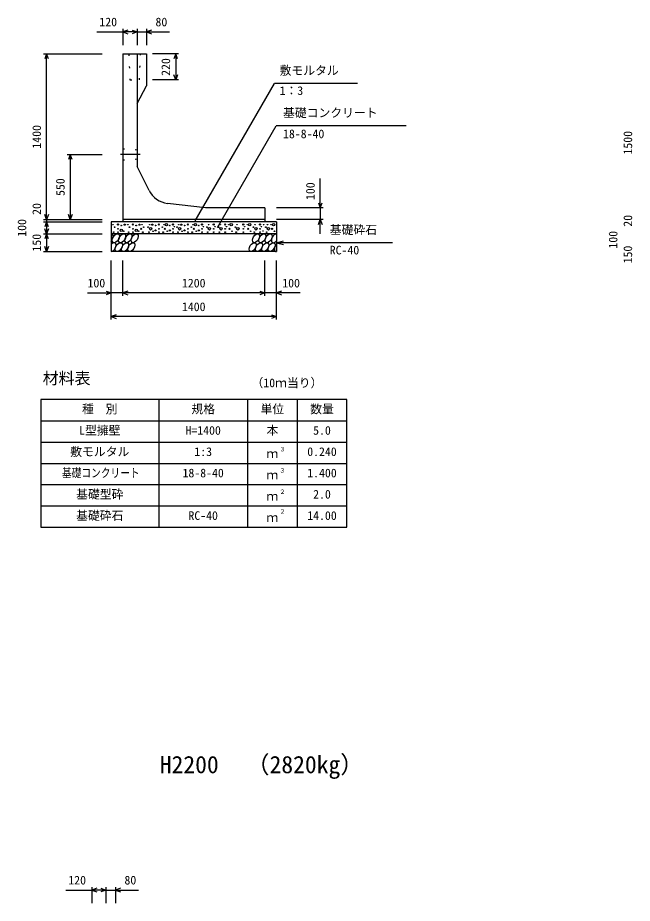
# Model space of a CAD drawing. Units: millimetres, scale not verified. Extents: x -50400 to 50400, y -17820 to 17820.
# Drawn here: x 36385 to 41584, y 994 to 8478 of the extents above; entities that cross this region are included whole.
import ezdxf
from ezdxf.enums import TextEntityAlignment as Align

# ---------------------------------------------------------------- set-up
doc = ezdxf.new("R2010")
doc.units = ezdxf.units.MM
doc.header["$LTSCALE"] = 60
doc.linetypes.add('CHAIN1', pattern=[8, 5, -1, 1, -1])
doc.linetypes.add('DOTTED', pattern=[1.75, 0.25, -1.5])
for name, color, linetype, lineweight in [('0-0_CENTER', 7, 'CHAIN1', 25), ('0-1_DIM', 7, 'Continuous', 25), ('0-3_HATCH', 6, 'Continuous', 25), ('0-4_HYO', 3, 'Continuous', 25), ('0-5_HYO2', 4, 'Continuous', 25), ('0-6_OUTLINE', 1, 'Continuous', 25), ('0-7_OUTLINE2', 4, 'DOTTED', 25), ('0-8_TXT', 7, 'Continuous', 25)]:
    doc.layers.add(name, color=color, linetype=linetype, lineweight=lineweight)
doc.styles.add('ＭＳ ゴシック', font='')
doc.styles.get('ＭＳ ゴシック').set_extended_font_data('MS Gothic')

msp = doc.modelspace()

# ---------------------------------------------------------------- linework, layer by layer
at = {"layer": '0-0_CENTER'}
msp.add_line((37421.78, 7322.07), (37255.75, 7322.07), dxfattribs=at)
at = {"layer": '0-1_DIM'}
for p, q in [((37274.5, 8383.96), (37274.5, 8247.07)), ((37394.5, 8383.96), (37394.5, 8247.07)), ((37474.5, 8383.96), (37474.5, 8247.07)), ((37054.64, 8358.96), (37274.5, 8358.96)), ((37394.5, 8358.96), (37274.5, 8358.96)), ((37394.5, 8358.96), (37474.5, 8358.96)), ((37474.5, 8358.96), (37670.46, 8358.96)), ((36604.5, 8172.07), (37099.5, 8172.07)), ((36629.5, 6772.07), (36629.5, 8172.07)), ((37746.41, 8172.07), (37524.5, 8172.07)), ((37721.41, 8172.07), (37721.41, 7952.07)), ((37746.41, 7952.07), (37524.5, 7952.07)), ((37886.65, 6760.74), (38557.92, 7923.42)), ((39260.33, 7923.42), (38557.92, 7923.42)), ((38076.13, 6706.35), (38572.4, 7565.91)), ((39671.94, 7565.91), (38572.4, 7565.91)), ((36804.5, 7322.07), (37099.5, 7322.07)), ((36829.5, 7322.07), (36829.5, 6772.07)), ((38944.5, 6872.07), (38944.5, 7119.76)), ((38969.5, 6872.07), (38574.5, 6872.07)), ((38944.5, 6872.07), (38944.5, 6772.07)), ((36604.5, 6772.07), (37099.5, 6772.07)), ((36604.5, 6772.07), (37099.5, 6772.07)), ((36604.5, 6752.07), (37099.5, 6752.07)), ((36629.5, 6772.07), (36629.5, 6752.07)), ((36629.5, 6752.07), (36629.5, 6652.07)), ((36829.5, 6772.07), (37099.5, 6772.07)), ((38969.5, 6772.07), (38574.5, 6772.07)), ((38944.5, 6652.07), (38944.5, 6772.07)), ((36604.5, 6652.07), (37099.5, 6652.07)), ((36629.5, 6652.07), (36629.5, 6502.07)), ((38574.5, 6577.07), (38632.46, 6592.6)), ((39554.82, 6577.07), (38574.5, 6577.07)), ((38574.5, 6577.07), (38632.46, 6561.54)), ((36604.5, 6502.07), (37099.5, 6502.07)), ((37174.5, 5927.07), (37174.5, 6427.07)), ((37274.5, 6127.07), (37274.5, 6427.07)), ((38474.5, 6127.07), (38474.5, 6427.07)), ((38474.5, 6127.07), (38474.5, 6427.07)), ((38574.5, 5927.07), (38574.5, 6427.07)), ((36974.96, 6152.07), (37174.5, 6152.07)), ((37274.5, 6152.07), (37174.5, 6152.07)), ((38474.5, 6152.07), (37274.5, 6152.07)), ((38574.5, 6152.07), (38474.5, 6152.07)), ((38774.04, 6152.07), (38574.5, 6152.07)), ((38574.5, 5952.07), (37174.5, 5952.07)), ((37012, 1130.95), (37012, 994.06)), ((37132, 1130.95), (37132, 994.06)), ((37212, 1130.95), (37212, 994.06)), ((36792.14, 1105.95), (37012, 1105.95)), ((37132, 1105.95), (37012, 1105.95)), ((37132, 1105.95), (37212, 1105.95)), ((37212, 1105.95), (37407.96, 1105.95))]:
    msp.add_line(p, q, dxfattribs=at)
for points in [[(37316.79, 8374.35), (37274.5, 8358.96), (37316.79, 8343.57)], [(37352.21, 8374.35), (37394.5, 8358.96), (37352.21, 8343.57)], [(37516.79, 8374.35), (37474.5, 8358.96), (37516.79, 8343.57)], [(36644.89, 8129.78), (36629.5, 8172.07), (36614.11, 8129.78)], [(37736.8, 8129.78), (37721.41, 8172.07), (37706.02, 8129.78)], [(37736.8, 7994.35), (37721.41, 7952.07), (37706.02, 7994.35)], [(36844.89, 7279.78), (36829.5, 7322.07), (36814.11, 7279.78)], [(38929.11, 6914.35), (38944.5, 6872.07), (38959.89, 6914.35)], [(36644.89, 6814.35), (36629.5, 6772.07), (36614.11, 6814.35)], [(36844.89, 6814.35), (36829.5, 6772.07), (36814.11, 6814.35)], [(36644.89, 6709.78), (36629.5, 6752.07), (36614.11, 6709.78)], [(38929.11, 6729.78), (38944.5, 6772.07), (38959.89, 6729.78)], [(36644.89, 6694.35), (36629.5, 6652.07), (36614.11, 6694.35)], [(36644.89, 6609.78), (36629.5, 6652.07), (36614.11, 6609.78)], [(36644.89, 6544.35), (36629.5, 6502.07), (36614.11, 6544.35)], [(37132.21, 6167.46), (37174.5, 6152.07), (37132.21, 6136.68)], [(37316.79, 6167.46), (37274.5, 6152.07), (37316.79, 6136.68)], [(38432.21, 6167.46), (38474.5, 6152.07), (38432.21, 6136.68)], [(38616.79, 6167.46), (38574.5, 6152.07), (38616.79, 6136.68)], [(37216.79, 5967.46), (37174.5, 5952.07), (37216.79, 5936.68)], [(38532.21, 5967.46), (38574.5, 5952.07), (38532.21, 5936.68)], [(37054.29, 1121.35), (37012, 1105.95), (37054.29, 1090.56)], [(37089.71, 1121.35), (37132, 1105.95), (37089.71, 1090.56)], [(37254.29, 1121.35), (37212, 1105.95), (37254.29, 1090.56)]]:
    msp.add_lwpolyline(points, dxfattribs=at)
at = {"layer": '0-3_HATCH'}
for centre, radius in [((37643.46, 6729.24), 10), ((37888.68, 6729.24), 10), ((38190.92, 6729.24), 10), ((38348.58, 6729.24), 10), ((38550.21, 6729.24), 10), ((37190.47, 6729.24), 2.5), ((37197.48, 6666.21), 2.5), ((37204.49, 6708.23), 2.5), ((37233.36, 6730.12), 5), ((37233.36, 6694.23), 2.5), ((37233.36, 6666.21), 2.5), ((37261.4, 6681.1), 10), ((37261.4, 6722.24), 2.5), ((37282.43, 6674.09), 2.5), ((37289.44, 6729.24), 5), ((37316.57, 6729.24), 2.5), ((37323.58, 6666.21), 2.5), ((37330.59, 6708.23), 2.5), ((37359.47, 6730.12), 5), ((37359.47, 6694.23), 2.5), ((37359.47, 6666.21), 2.5), ((37387.51, 6681.1), 10), ((37387.51, 6722.24), 2.5), ((37408.53, 6674.09), 2.5), ((37415.54, 6729.24), 5), ((37429.56, 6694.23), 5), ((37436.57, 6729.24), 2.5), ((37443.58, 6666.21), 2.5), ((37450.59, 6708.23), 2.5), ((37488.41, 6708.23), 2.5), ((37495.42, 6666.21), 2.5), ((37509.44, 6694.23), 10), ((37502.43, 6729.24), 2.5), ((37523.46, 6729.24), 5), ((37530.47, 6674.09), 2.5), ((37551.49, 6681.1), 5), ((37551.49, 6722.24), 2.5), ((37579.53, 6730.12), 5), ((37579.53, 6694.23), 2.5), ((37579.53, 6666.21), 2.5), ((37608.41, 6708.23), 2.5), ((37615.42, 6666.21), 2.5), ((37622.43, 6729.24), 2.5), ((37629.44, 6694.23), 5), ((37650.47, 6674.09), 2.5), ((37671.49, 6681.1), 5), ((37671.49, 6722.24), 2.5), ((37699.53, 6730.12), 5), ((37699.53, 6694.23), 2.5), ((37699.53, 6666.21), 2.5), ((37710.87, 6712.55), 2.5), ((37733.63, 6708.23), 2.5), ((37740.64, 6666.21), 2.5), ((37754.66, 6694.23), 10), ((37747.65, 6729.24), 2.5), ((37768.68, 6729.24), 5), ((37775.69, 6674.09), 2.5), ((37796.72, 6681.1), 5), ((37796.72, 6722.24), 2.5), ((37824.76, 6730.12), 5), ((37824.76, 6694.23), 2.5), ((37824.76, 6666.21), 2.5), ((37853.63, 6708.23), 2.5), ((37860.64, 6666.21), 2.5), ((37867.65, 6729.24), 2.5), ((37874.66, 6694.23), 5), ((37895.69, 6674.09), 2.5), ((37916.72, 6681.1), 5), ((37916.72, 6722.24), 2.5), ((37944.76, 6730.12), 5), ((37944.76, 6694.23), 2.5), ((37944.76, 6666.21), 2.5), ((37956.1, 6712.55), 2.5), ((37985.56, 6708.23), 2.5), ((37992.57, 6666.21), 2.5), ((38006.59, 6694.23), 10), ((37999.58, 6729.24), 2.5), ((38043.2, 6730.12), 5), ((38043.2, 6694.23), 2.5), ((38043.2, 6666.21), 2.5), ((38054.54, 6712.55), 2.5), ((38084, 6708.23), 2.5), ((38091.01, 6666.21), 2.5), ((38105.03, 6694.23), 10), ((38098.01, 6729.24), 2.5), ((38140.19, 6730.12), 5), ((38140.19, 6694.23), 2.5), ((38140.19, 6666.21), 2.5), ((38151.53, 6712.55), 2.5), ((38169.89, 6729.24), 2.5), ((38176.9, 6694.23), 5), ((38197.93, 6674.09), 2.5), ((38226.27, 6708.23), 2.5), ((38233.28, 6666.21), 2.5), ((38247.3, 6694.23), 10), ((38240.29, 6729.24), 2.5), ((38293.58, 6730.12), 5), ((38293.58, 6694.23), 2.5), ((38293.58, 6666.21), 2.5), ((38304.92, 6712.55), 2.5), ((38327.55, 6729.24), 2.5), ((38334.56, 6694.23), 5), ((38355.59, 6674.09), 2.5), ((38379.24, 6708.23), 2.5), ((38386.25, 6666.21), 2.5), ((38400.27, 6694.23), 10), ((38393.26, 6729.24), 2.5), ((38435.44, 6730.12), 5), ((38435.44, 6694.23), 2.5), ((38435.44, 6666.21), 2.5), ((38446.78, 6712.55), 2.5), ((38460.09, 6675.88), 2.5), ((38465.13, 6729.24), 2.5), ((38484.37, 6708.23), 2.5), ((38491.38, 6666.21), 2.5), ((38505.4, 6694.23), 10), ((38498.39, 6729.24), 2.5), ((38529.17, 6729.24), 2.5), ((38536.19, 6694.23), 5), ((38557.21, 6674.09), 2.5)]:
    msp.add_circle(centre, radius, dxfattribs=at)
for centre, start_param, end_param in [((37162.14, 6614.54), 4.385593, 6.6745444), ((38560.64, 6614.54), 0.3357715, 4.4411806), ((37187.46, 6539.55), 3.5111464, 7.548991), ((38585.96, 6539.55), 1.2110787, 3.5658734)]:
    msp.add_ellipse(centre, major_axis=(21.81, 35.31), ratio=0.5792, start_param=start_param, end_param=end_param, dxfattribs=at)
for centre in [(37215.34, 6614.54), (37268.55, 6614.54), (37321.76, 6614.54), (37374.97, 6614.54), (38401.01, 6614.54), (38454.22, 6614.54), (38507.43, 6614.54), (37240.66, 6539.55), (37293.87, 6539.55), (37347.08, 6539.55), (38373.13, 6539.55), (38426.34, 6539.55), (38479.54, 6539.55), (38532.75, 6539.55)]:
    msp.add_ellipse(centre, major_axis=(21.81, 35.31), ratio=0.5792, dxfattribs=at)
at = {"layer": '0-4_HYO'}
for p, q in [((37579.5, 5252.07), (37579.5, 4172.07)), ((38329.5, 5252.07), (38329.5, 4172.07)), ((38749.5, 5252.07), (38749.5, 4172.07)), ((36579.5, 5072.07), (39169.5, 5072.07))]:
    msp.add_line(p, q, dxfattribs=at)
msp.add_lwpolyline([(36579.5, 4172.07), (39169.5, 4172.07), (39169.5, 5252.07), (36579.5, 5252.07)], close=True, dxfattribs=at)
at = {"layer": '0-5_HYO2'}
for p, q in [((36579.5, 4892.07), (39169.5, 4892.07)), ((36579.5, 4712.07), (39169.5, 4712.07)), ((36579.5, 4532.07), (39169.5, 4532.07)), ((36579.5, 4352.07), (39169.5, 4352.07))]:
    msp.add_line(p, q, dxfattribs=at)
at = {"layer": '0-6_OUTLINE'}
for p, q in [((37274.5, 8172.07), (37474.5, 8172.07)), ((37274.5, 8172.07), (37274.5, 6752.07)), ((37394.5, 8172.07), (37394.5, 7222.07)), ((37474.5, 8172.07), (37474.5, 7902.07)), ((37394.5, 7752.07), (37474.5, 7902.07)), ((37496.14, 7018.79), (37394.5, 7222.07)), ((37974.5, 6872.07), (37651.92, 6909.58)), ((38474.5, 6872.07), (37974.5, 6872.07)), ((38474.5, 6872.07), (38474.5, 6752.07)), ((38474.5, 6772.07), (37274.5, 6772.07)), ((38574.5, 6752.07), (38574.5, 6502.07)), ((38574.5, 6652.07), (37174.5, 6652.07)), ((38574.5, 6502.07), (37174.5, 6502.07))]:
    msp.add_line(p, q, dxfattribs=at)
msp.add_lwpolyline([(38574.5, 6752.07), (37174.5, 6752.07), (37174.5, 6502.07)], dxfattribs=at)
msp.add_arc((37675.02, 7108.24), 200, 206.56505, 263.36749, dxfattribs=at)
at = {"layer": '0-7_OUTLINE2'}
for p, q in [((37414.5, 7952.07), (37424.5, 8172.07)), ((37394.5, 7359.57), (37274.5, 7367.07)), ((37274.5, 7277.07), (37394.5, 7284.57))]:
    msp.add_line(p, q, dxfattribs=at)
msp.add_lwpolyline([(37324.5, 8172.07), (37334.5, 7952.07), (37414.5, 7952.07)], dxfattribs=at)

# ---------------------------------------------------------------- texts
at = {"layer": '0-1_DIM', "style": 'ＭＳ ゴシック'}
for s, p in [('120', (37075.86, 8383.96)), ('80', (37550.76, 8383.96)), ('敷モルタル', (38600.77, 7973.42)), ('1：3', (38600.77, 7803.3)), ('基礎コンクリート', (38629.65, 7615.91)), ('18-8-40', (38629.65, 7438.28)), ('基礎砕石', (39024.75, 6627.07)), ('RC-40', (39024.75, 6455.69)), ('100', (36975.86, 6177.07)), ('1200', (37774.5, 6177.07)), ('100', (38623.14, 6177.07)), ('1400', (37774.5, 5977.07)), ('120', (36813.36, 1130.95)), ('80', (37288.26, 1130.95))]:
    msp.add_text(s, height=73.31, dxfattribs=at).set_placement(p, align=Align.BOTTOM_LEFT)
for s, p in [('220', (37696.41, 7987.07)), ('1400', (36604.5, 7372.07)), ('1500', (41605, 7322.07)), ('550', (36804.5, 6972.07)), ('100', (38919.5, 6937.71)), ('20', (36604.5, 6812.13)), ('100', (36479.5, 6627.07)), ('20', (41605, 6712.13)), ('100', (41480, 6527.07)), ('150', (36604.5, 6502.07)), ('150', (41605, 6402.07))]:
    msp.add_text(s, height=73.31, rotation=90, dxfattribs=at).set_placement(p, align=Align.BOTTOM_LEFT)
at = {"layer": '0-8_TXT', "style": 'ＭＳ ゴシック'}
for s, height, p in [('材料表', 98.97, (36596.17, 5352.07)), ('（10ｍ当り）', 73.31, (38362.83, 5333.73)), ('種\u3000別', 73.31, (36929.5, 5112.07)), ('規格', 73.31, (37854.5, 5112.07)), ('単位', 73.31, (38439.5, 5112.07)), ('数量', 73.31, (38859.5, 5112.07)), ('L型擁壁', 73.31, (36904.5, 4932.07)), ('H=1400', 73.31, (37804.5, 4932.07)), ('本', 73.31, (38489.5, 4932.07)), ('5.0', 73.31, (38884.5, 4932.07)), ('敷モルタル', 73.31, (36829.5, 4752.07)), ('1:3', 73.31, (37879.5, 4752.07)), ('ｍ', 73.31, (38489.5, 4735.4)), ('３', 36.66, (38598.74, 4802.68)), ('0.240', 73.31, (38834.5, 4752.07)), ('18-8-40', 73.31, (37779.5, 4572.07)), ('３', 36.66, (38598.74, 4622.68)), ('1.400', 73.31, (38834.5, 4572.07)), ('ｍ', 73.31, (38489.5, 4555.4)), ('基礎型砕', 73.31, (36879.5, 4392.07)), ('２', 36.66, (38598.74, 4442.68)), ('ｍ', 73.31, (38489.5, 4375.4)), ('2.0', 73.31, (38884.5, 4392.07)), ('基礎砕石', 73.31, (36879.5, 4212.07)), ('RC-40', 73.31, (37829.5, 4212.07)), ('ｍ', 73.31, (38489.5, 4195.4)), ('２', 36.66, (38598.74, 4276.01)), ('14.00', 73.31, (38834.5, 4212.07)), ('（2820kg）', 146.6, (38315.62, 2049.31)), ('H2200', 146.6, (37587, 2049.31))]:
    msp.add_text(s, height=height, dxfattribs=at).set_placement(p, align=Align.BOTTOM_LEFT)
at = {"layer": '0-8_TXT', "style": 'ＭＳ ゴシック', "width": 0.8}
msp.add_text('基礎コンクリート', height=73.31, dxfattribs=at).set_placement((36759.5, 4572.07), align=Align.BOTTOM_LEFT)

doc.saveas('drawing.dxf')
